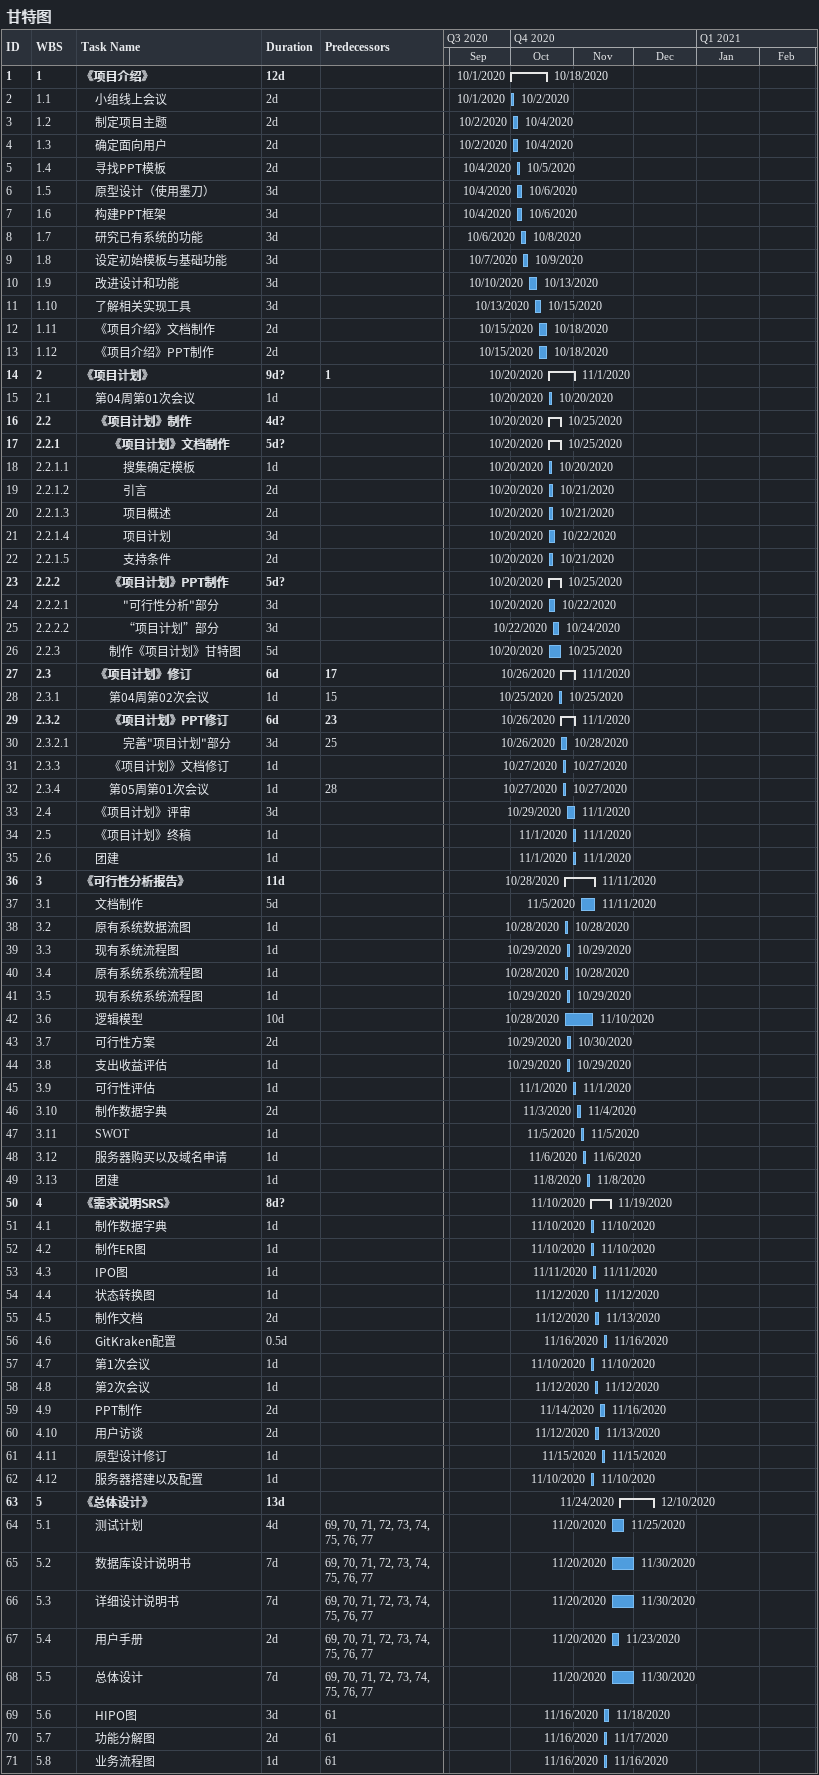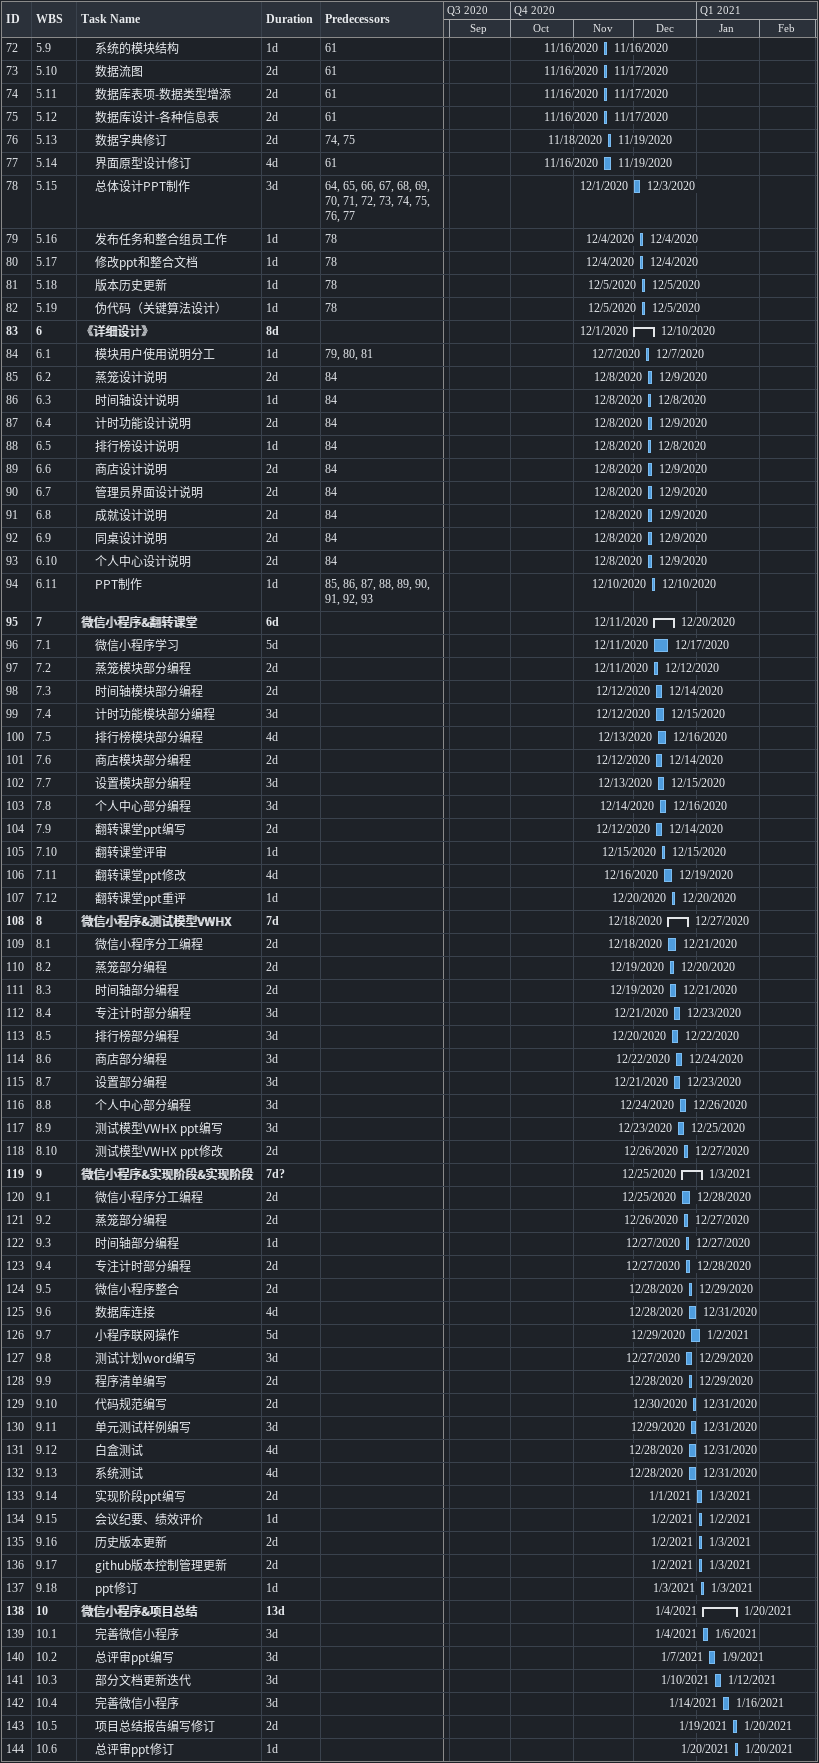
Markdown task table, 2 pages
甘特图

| ID | WBS | Task | Duration | Start | Finish | Predecessors |
|---|---|---|---|---|---|---|
| 1 | 1 | **《项目介绍》** | 12d | 2020-10-01 | 2020-10-18 |  |
| 2 | 1.1 | 小组线上会议 | 2d | 2020-10-01 | 2020-10-02 |  |
| 3 | 1.2 | 制定项目主题 | 2d | 2020-10-02 | 2020-10-04 |  |
| 4 | 1.3 | 确定面向用户 | 2d | 2020-10-02 | 2020-10-04 |  |
| 5 | 1.4 | 寻找PPT模板 | 2d | 2020-10-04 | 2020-10-05 |  |
| 6 | 1.5 | 原型设计（使用墨刀） | 3d | 2020-10-04 | 2020-10-06 |  |
| 7 | 1.6 | 构建PPT框架 | 3d | 2020-10-04 | 2020-10-06 |  |
| 8 | 1.7 | 研究已有系统的功能 | 3d | 2020-10-06 | 2020-10-08 |  |
| 9 | 1.8 | 设定初始模板与基础功能 | 3d | 2020-10-07 | 2020-10-09 |  |
| 10 | 1.9 | 改进设计和功能 | 3d | 2020-10-10 | 2020-10-13 |  |
| 11 | 1.10 | 了解相关实现工具 | 3d | 2020-10-13 | 2020-10-15 |  |
| 12 | 1.11 | 《项目介绍》文档制作 | 2d | 2020-10-15 | 2020-10-18 |  |
| 13 | 1.12 | 《项目介绍》PPT制作 | 2d | 2020-10-15 | 2020-10-18 |  |
| 14 | 2 | **《项目计划》** | 9d? | 2020-10-20 | 2020-11-01 | 1 |
| 15 | 2.1 | 第04周第01次会议 | 1d | 2020-10-20 | 2020-10-20 |  |
| 16 | 2.2 | **《项目计划》制作** | 4d? | 2020-10-20 | 2020-10-25 |  |
| 17 | 2.2.1 | **《项目计划》文档制作** | 5d? | 2020-10-20 | 2020-10-25 |  |
| 18 | 2.2.1.1 | 搜集确定模板 | 1d | 2020-10-20 | 2020-10-20 |  |
| 19 | 2.2.1.2 | 引言 | 2d | 2020-10-20 | 2020-10-21 |  |
| 20 | 2.2.1.3 | 项目概述 | 2d | 2020-10-20 | 2020-10-21 |  |
| 21 | 2.2.1.4 | 项目计划 | 3d | 2020-10-20 | 2020-10-22 |  |
| 22 | 2.2.1.5 | 支持条件 | 2d | 2020-10-20 | 2020-10-21 |  |
| 23 | 2.2.2 | **《项目计划》PPT制作** | 5d? | 2020-10-20 | 2020-10-25 |  |
| 24 | 2.2.2.1 | "可行性分析"部分 | 3d | 2020-10-20 | 2020-10-22 |  |
| 25 | 2.2.2.2 | “项目计划”部分 | 3d | 2020-10-22 | 2020-10-24 |  |
| 26 | 2.2.3 | 制作《项目计划》甘特图 | 5d | 2020-10-20 | 2020-10-25 |  |
| 27 | 2.3 | **《项目计划》修订** | 6d | 2020-10-26 | 2020-11-01 | 17 |
| 28 | 2.3.1 | 第04周第02次会议 | 1d | 2020-10-25 | 2020-10-25 | 15 |
| 29 | 2.3.2 | **《项目计划》PPT修订** | 6d | 2020-10-26 | 2020-11-01 | 23 |
| 30 | 2.3.2.1 | 完善"项目计划"部分 | 3d | 2020-10-26 | 2020-10-28 | 25 |
| 31 | 2.3.3 | 《项目计划》文档修订 | 1d | 2020-10-27 | 2020-10-27 |  |
| 32 | 2.3.4 | 第05周第01次会议 | 1d | 2020-10-27 | 2020-10-27 | 28 |
| 33 | 2.4 | 《项目计划》评审 | 3d | 2020-10-29 | 2020-11-01 |  |
| 34 | 2.5 | 《项目计划》终稿 | 1d | 2020-11-01 | 2020-11-01 |  |
| 35 | 2.6 | 团建 | 1d | 2020-11-01 | 2020-11-01 |  |
| 36 | 3 | **《可行性分析报告》** | 11d | 2020-10-28 | 2020-11-11 |  |
| 37 | 3.1 | 文档制作 | 5d | 2020-11-05 | 2020-11-11 |  |
| 38 | 3.2 | 原有系统数据流图 | 1d | 2020-10-28 | 2020-10-28 |  |
| 39 | 3.3 | 现有系统流程图 | 1d | 2020-10-29 | 2020-10-29 |  |
| 40 | 3.4 | 原有系统系统流程图 | 1d | 2020-10-28 | 2020-10-28 |  |
| 41 | 3.5 | 现有系统系统流程图 | 1d | 2020-10-29 | 2020-10-29 |  |
| 42 | 3.6 | 逻辑模型 | 10d | 2020-10-28 | 2020-11-10 |  |
| 43 | 3.7 | 可行性方案 | 2d | 2020-10-29 | 2020-10-30 |  |
| 44 | 3.8 | 支出收益评估 | 1d | 2020-10-29 | 2020-10-29 |  |
| 45 | 3.9 | 可行性评估 | 1d | 2020-11-01 | 2020-11-01 |  |
| 46 | 3.10 | 制作数据字典 | 2d | 2020-11-03 | 2020-11-04 |  |
| 47 | 3.11 | SWOT | 1d | 2020-11-05 | 2020-11-05 |  |
| 48 | 3.12 | 服务器购买以及域名申请 | 1d | 2020-11-06 | 2020-11-06 |  |
| 49 | 3.13 | 团建 | 1d | 2020-11-08 | 2020-11-08 |  |
| 50 | 4 | **《需求说明SRS》** | 8d? | 2020-11-10 | 2020-11-19 |  |
| 51 | 4.1 | 制作数据字典 | 1d | 2020-11-10 | 2020-11-10 |  |
| 52 | 4.2 | 制作ER图 | 1d | 2020-11-10 | 2020-11-10 |  |
| 53 | 4.3 | IPO图 | 1d | 2020-11-11 | 2020-11-11 |  |
| 54 | 4.4 | 状态转换图 | 1d | 2020-11-12 | 2020-11-12 |  |
| 55 | 4.5 | 制作文档 | 2d | 2020-11-12 | 2020-11-13 |  |
| 56 | 4.6 | GitKraken配置 | 0.5d | 2020-11-16 | 2020-11-16 |  |
| 57 | 4.7 | 第1次会议 | 1d | 2020-11-10 | 2020-11-10 |  |
| 58 | 4.8 | 第2次会议 | 1d | 2020-11-12 | 2020-11-12 |  |
| 59 | 4.9 | PPT制作 | 2d | 2020-11-14 | 2020-11-16 |  |
| 60 | 4.10 | 用户访谈 | 2d | 2020-11-12 | 2020-11-13 |  |
| 61 | 4.11 | 原型设计修订 | 1d | 2020-11-15 | 2020-11-15 |  |
| 62 | 4.12 | 服务器搭建以及配置 | 1d | 2020-11-10 | 2020-11-10 |  |
| 63 | 5 | **《总体设计》** | 13d | 2020-11-24 | 2020-12-10 |  |
| 64 | 5.1 | 测试计划 | 4d | 2020-11-20 | 2020-11-25 | 69, 70, 71, 72, 73, 74, 75, 76, 77 |
| 65 | 5.2 | 数据库设计说明书 | 7d | 2020-11-20 | 2020-11-30 | 69, 70, 71, 72, 73, 74, 75, 76, 77 |
| 66 | 5.3 | 详细设计说明书 | 7d | 2020-11-20 | 2020-11-30 | 69, 70, 71, 72, 73, 74, 75, 76, 77 |
| 67 | 5.4 | 用户手册 | 2d | 2020-11-20 | 2020-11-23 | 69, 70, 71, 72, 73, 74, 75, 76, 77 |
| 68 | 5.5 | 总体设计 | 7d | 2020-11-20 | 2020-11-30 | 69, 70, 71, 72, 73, 74, 75, 76, 77 |
| 69 | 5.6 | HIPO图 | 3d | 2020-11-16 | 2020-11-18 | 61 |
| 70 | 5.7 | 功能分解图 | 2d | 2020-11-16 | 2020-11-17 | 61 |
| 71 | 5.8 | 业务流程图 | 1d | 2020-11-16 | 2020-11-16 | 61 |
| 72 | 5.9 | 系统的模块结构 | 1d | 2020-11-16 | 2020-11-16 | 61 |
| 73 | 5.10 | 数据流图 | 2d | 2020-11-16 | 2020-11-17 | 61 |
| 74 | 5.11 | 数据库表项-数据类型增添 | 2d | 2020-11-16 | 2020-11-17 | 61 |
| 75 | 5.12 | 数据库设计-各种信息表 | 2d | 2020-11-16 | 2020-11-17 | 61 |
| 76 | 5.13 | 数据字典修订 | 2d | 2020-11-18 | 2020-11-19 | 74, 75 |
| 77 | 5.14 | 界面原型设计修订 | 4d | 2020-11-16 | 2020-11-19 | 61 |
| 78 | 5.15 | 总体设计PPT制作 | 3d | 2020-12-01 | 2020-12-03 | 64, 65, 66, 67, 68, 69, 70, 71, 72, 73, 74, 75, 76, 77 |
| 79 | 5.16 | 发布任务和整合组员工作 | 1d | 2020-12-04 | 2020-12-04 | 78 |
| 80 | 5.17 | 修改ppt和整合文档 | 1d | 2020-12-04 | 2020-12-04 | 78 |
| 81 | 5.18 | 版本历史更新 | 1d | 2020-12-05 | 2020-12-05 | 78 |
| 82 | 5.19 | 伪代码（关键算法设计） | 1d | 2020-12-05 | 2020-12-05 | 78 |
| 83 | 6 | **《详细设计》** | 8d | 2020-12-01 | 2020-12-10 |  |
| 84 | 6.1 | 模块用户使用说明分工 | 1d | 2020-12-07 | 2020-12-07 | 79, 80, 81 |
| 85 | 6.2 | 蒸笼设计说明 | 2d | 2020-12-08 | 2020-12-09 | 84 |
| 86 | 6.3 | 时间轴设计说明 | 1d | 2020-12-08 | 2020-12-08 | 84 |
| 87 | 6.4 | 计时功能设计说明 | 2d | 2020-12-08 | 2020-12-09 | 84 |
| 88 | 6.5 | 排行榜设计说明 | 1d | 2020-12-08 | 2020-12-08 | 84 |
| 89 | 6.6 | 商店设计说明 | 2d | 2020-12-08 | 2020-12-09 | 84 |
| 90 | 6.7 | 管理员界面设计说明 | 2d | 2020-12-08 | 2020-12-09 | 84 |
| 91 | 6.8 | 成就设计说明 | 2d | 2020-12-08 | 2020-12-09 | 84 |
| 92 | 6.9 | 同桌设计说明 | 2d | 2020-12-08 | 2020-12-09 | 84 |
| 93 | 6.10 | 个人中心设计说明 | 2d | 2020-12-08 | 2020-12-09 | 84 |
| 94 | 6.11 | PPT制作 | 1d | 2020-12-10 | 2020-12-10 | 85, 86, 87, 88, 89, 90, 91, 92, 93 |
| 95 | 7 | **微信小程序&翻转课堂** | 6d | 2020-12-11 | 2020-12-20 |  |
| 96 | 7.1 | 微信小程序学习 | 5d | 2020-12-11 | 2020-12-17 |  |
| 97 | 7.2 | 蒸笼模块部分编程 | 2d | 2020-12-11 | 2020-12-12 |  |
| 98 | 7.3 | 时间轴模块部分编程 | 2d | 2020-12-12 | 2020-12-14 |  |
| 99 | 7.4 | 计时功能模块部分编程 | 3d | 2020-12-12 | 2020-12-15 |  |
| 100 | 7.5 | 排行榜模块部分编程 | 4d | 2020-12-13 | 2020-12-16 |  |
| 101 | 7.6 | 商店模块部分编程 | 2d | 2020-12-12 | 2020-12-14 |  |
| 102 | 7.7 | 设置模块部分编程 | 3d | 2020-12-13 | 2020-12-15 |  |
| 103 | 7.8 | 个人中心部分编程 | 3d | 2020-12-14 | 2020-12-16 |  |
| 104 | 7.9 | 翻转课堂ppt编写 | 2d | 2020-12-12 | 2020-12-14 |  |
| 105 | 7.10 | 翻转课堂评审 | 1d | 2020-12-15 | 2020-12-15 |  |
| 106 | 7.11 | 翻转课堂ppt修改 | 4d | 2020-12-16 | 2020-12-19 |  |
| 107 | 7.12 | 翻转课堂ppt重评 | 1d | 2020-12-20 | 2020-12-20 |  |
| 108 | 8 | **微信小程序&测试模型VWHX** | 7d | 2020-12-18 | 2020-12-27 |  |
| 109 | 8.1 | 微信小程序分工编程 | 2d | 2020-12-18 | 2020-12-21 |  |
| 110 | 8.2 | 蒸笼部分编程 | 2d | 2020-12-19 | 2020-12-20 |  |
| 111 | 8.3 | 时间轴部分编程 | 2d | 2020-12-19 | 2020-12-21 |  |
| 112 | 8.4 | 专注计时部分编程 | 3d | 2020-12-21 | 2020-12-23 |  |
| 113 | 8.5 | 排行榜部分编程 | 3d | 2020-12-20 | 2020-12-22 |  |
| 114 | 8.6 | 商店部分编程 | 3d | 2020-12-22 | 2020-12-24 |  |
| 115 | 8.7 | 设置部分编程 | 3d | 2020-12-21 | 2020-12-23 |  |
| 116 | 8.8 | 个人中心部分编程 | 3d | 2020-12-24 | 2020-12-26 |  |
| 117 | 8.9 | 测试模型VWHX ppt编写 | 3d | 2020-12-23 | 2020-12-25 |  |
| 118 | 8.10 | 测试模型VWHX ppt修改 | 2d | 2020-12-26 | 2020-12-27 |  |
| 119 | 9 | **微信小程序&实现阶段&实现阶段** | 7d? | 2020-12-25 | 2021-01-03 |  |
| 120 | 9.1 | 微信小程序分工编程 | 2d | 2020-12-25 | 2020-12-28 |  |
| 121 | 9.2 | 蒸笼部分编程 | 2d | 2020-12-26 | 2020-12-27 |  |
| 122 | 9.3 | 时间轴部分编程 | 1d | 2020-12-27 | 2020-12-27 |  |
| 123 | 9.4 | 专注计时部分编程 | 2d | 2020-12-27 | 2020-12-28 |  |
| 124 | 9.5 | 微信小程序整合 | 2d | 2020-12-28 | 2020-12-29 |  |
| 125 | 9.6 | 数据库连接 | 4d | 2020-12-28 | 2020-12-31 |  |
| 126 | 9.7 | 小程序联网操作 | 5d | 2020-12-29 | 2021-01-02 |  |
| 127 | 9.8 | 测试计划word编写 | 3d | 2020-12-27 | 2020-12-29 |  |
| 128 | 9.9 | 程序清单编写 | 2d | 2020-12-28 | 2020-12-29 |  |
| 129 | 9.10 | 代码规范编写 | 2d | 2020-12-30 | 2020-12-31 |  |
| 130 | 9.11 | 单元测试样例编写 | 3d | 2020-12-29 | 2020-12-31 |  |
| 131 | 9.12 | 白盒测试 | 4d | 2020-12-28 | 2020-12-31 |  |
| 132 | 9.13 | 系统测试 | 4d | 2020-12-28 | 2020-12-31 |  |
| 133 | 9.14 | 实现阶段ppt编写 | 2d | 2021-01-01 | 2021-01-03 |  |
| 134 | 9.15 | 会议纪要、绩效评价 | 1d | 2021-01-02 | 2021-01-02 |  |
| 135 | 9.16 | 历史版本更新 | 2d | 2021-01-02 | 2021-01-03 |  |
| 136 | 9.17 | github版本控制管理更新 | 2d | 2021-01-02 | 2021-01-03 |  |
| 137 | 9.18 | ppt修订 | 1d | 2021-01-03 | 2021-01-03 |  |
| 138 | 10 | **微信小程序&项目总结** | 13d | 2021-01-04 | 2021-01-20 |  |
| 139 | 10.1 | 完善微信小程序 | 3d | 2021-01-04 | 2021-01-06 |  |
| 140 | 10.2 | 总评审ppt编写 | 3d | 2021-01-07 | 2021-01-09 |  |
| 141 | 10.3 | 部分文档更新迭代 | 3d | 2021-01-10 | 2021-01-12 |  |
| 142 | 10.4 | 完善微信小程序 | 3d | 2021-01-14 | 2021-01-16 |  |
| 143 | 10.5 | 项目总结报告编写修订 | 2d | 2021-01-19 | 2021-01-20 |  |
| 144 | 10.6 | 总评审ppt修订 | 1d | 2021-01-20 | 2021-01-20 |  |
